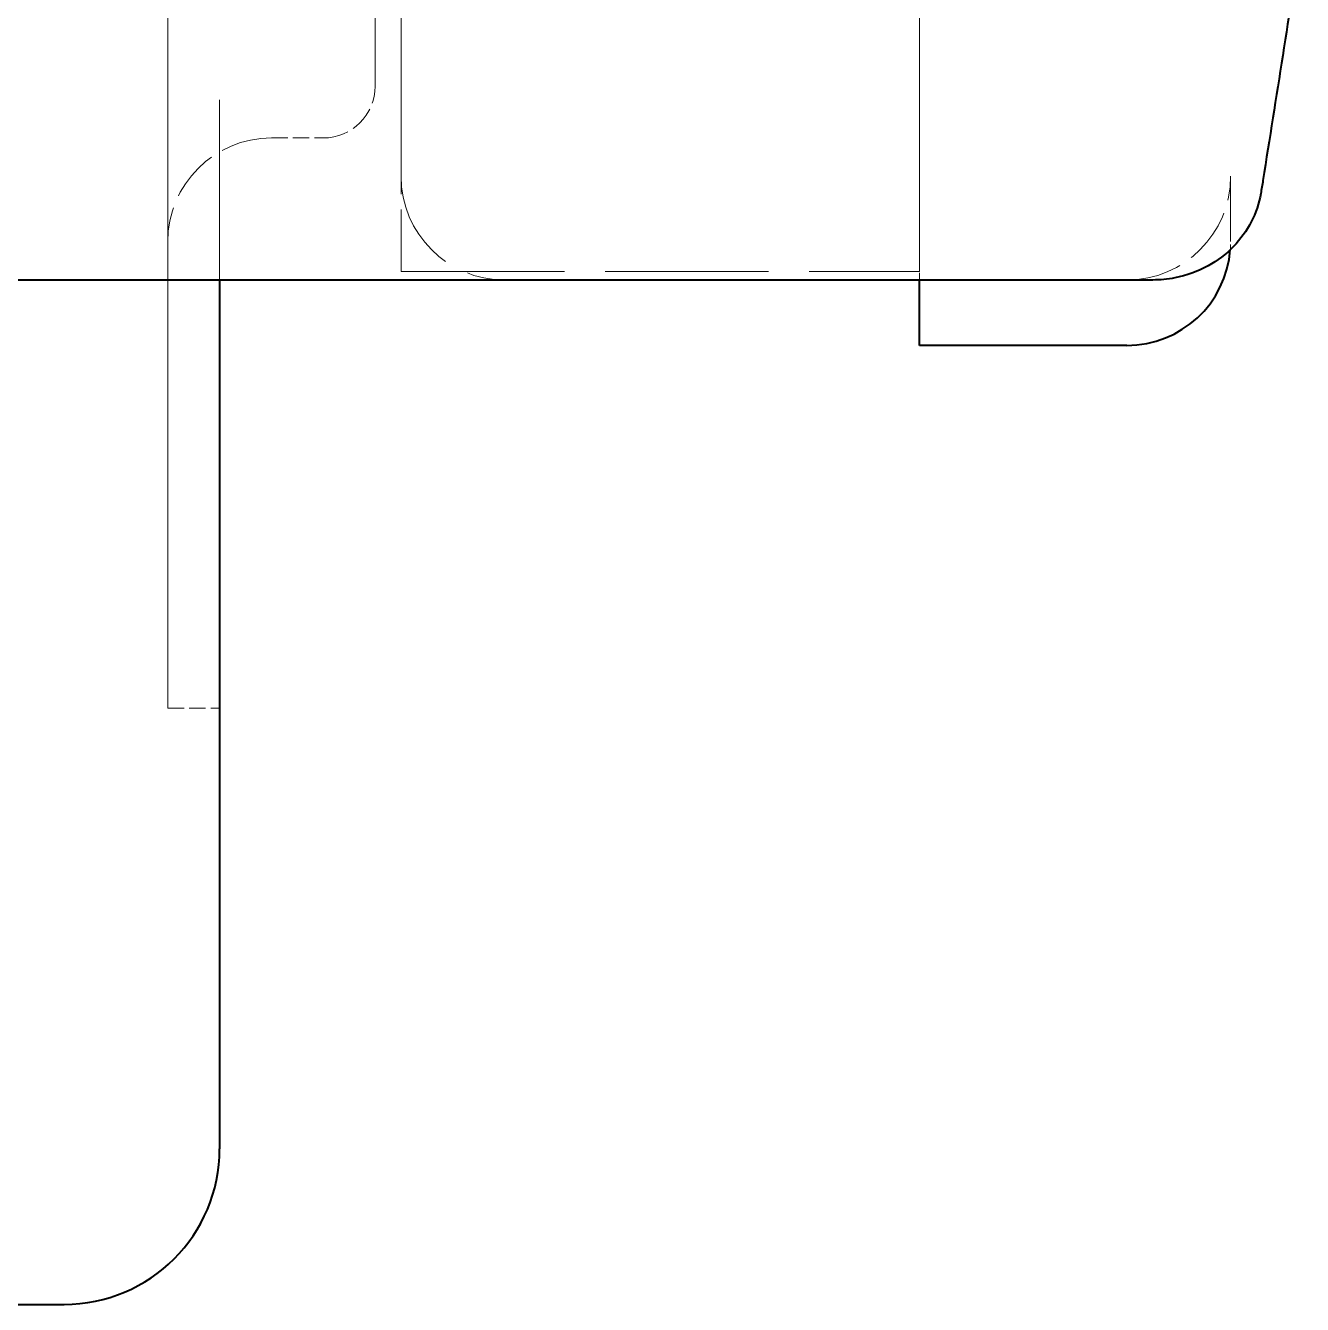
# Model space of a CAD drawing. Header units: millimetres. Extents: x 0 to 51860, y 0 to 5940.
# Drawn here: x 5338.42 to 5363.05, y 1683.25 to 1707.91 of the extents above; entities that cross this region are included whole.
import ezdxf

# ---------------------------------------------------------------- set-up
doc = ezdxf.new("R2010")
doc.units = ezdxf.units.MM
doc.header["$LTSCALE"] = 10
doc.linetypes.add('DASHED', pattern=[0.2067, 0.1654, -0.0413])
doc.layers.add('가려진 것(ISO)', color=2, linetype='DASHED', lineweight=18)
doc.layers.add('가시적인 것(ISO)', color=3, linetype='Continuous', lineweight=40)

msp = doc.modelspace()

# ---------------------------------------------------------------- linework, layer by layer
at = {"layer": '가려진 것(ISO)', "ltscale": 11.312802}
msp.add_line((5342.1612, 1753.2463), (5342.1612, 1703.0063), dxfattribs=at)
at = {"layer": '가려진 것(ISO)', "ltscale": 11.490082}
msp.add_line((5361.6612, 1752.5063), (5361.6612, 1705.0063), dxfattribs=at)
at = {"layer": '가려진 것(ISO)', "ltscale": 12.665669}
msp.add_line((5341.1612, 1694.7463), (5341.1612, 1744.7463), dxfattribs=at)
at = {"layer": '가려진 것(ISO)', "ltscale": 9.879222}
msp.add_line((5345.1612, 1732.7463), (5345.1612, 1706.7463), dxfattribs=at)
at = {"layer": '가려진 것(ISO)', "ltscale": 4.773546}
msp.add_line((5345.6612, 1730.0688), (5345.6612, 1705.0063), dxfattribs=at)
at = {"layer": '가려진 것(ISO)', "ltscale": 3.251737}
msp.add_line((5355.6612, 1703.1726), (5355.6612, 1720.2255), dxfattribs=at)
at = {"layer": '가려진 것(ISO)', "ltscale": 0.19037}
for p, q in [((5343.1612, 1705.7463), (5344.1612, 1705.7463)), ((5341.1612, 1694.7463), (5342.1612, 1694.7463))]:
    msp.add_line(p, q, dxfattribs=at)
at = {"layer": '가려진 것(ISO)', "ltscale": 0.721743}
msp.add_line((5345.6612, 1703.1726), (5345.6612, 1705.0063), dxfattribs=at)
at = {"layer": '가려진 것(ISO)', "ltscale": 1.217426}
msp.add_line((5361.6612, 1705.0063), (5361.6612, 1703.7463), dxfattribs=at)
at = {"layer": '가려진 것(ISO)', "ltscale": 1.904597}
msp.add_line((5345.6612, 1703.1726), (5355.6612, 1703.1726), dxfattribs=at)
at = {"layer": '가려진 것(ISO)', "ltscale": 0.083539}
msp.add_line((5355.6612, 1703.0063), (5355.6612, 1703.1726), dxfattribs=at)
at = {"layer": '가려진 것(ISO)', "ltscale": 0.299089}
msp.add_arc((5344.1612, 1706.7463), 1, 270, 0, dxfattribs=at)
at = {"layer": '가려진 것(ISO)', "ltscale": 0.598278}
msp.add_arc((5343.1612, 1703.7463), 2, 90, 180, dxfattribs=at)
at = {"layer": '가려진 것(ISO)', "ltscale": 1.163516}
msp.add_arc((5347.6612, 1705.0063), 2, 180, 270, dxfattribs=at)
at = {"layer": '가려진 것(ISO)', "ltscale": 0.647942}
msp.add_arc((5359.6612, 1705.0063), 2, 270, 0, dxfattribs=at)
at = {"layer": '가려진 것(ISO)', "ltscale": 0.029419}
msp.add_arc((5359.6612, 1703.7463), 2, 355.56019, 0, dxfattribs=at)
at = {"layer": '가려진 것(ISO)', "ltscale": 6.66042e-05}
msp.add_ellipse((5361.7912, 1705.0063), major_axis=(0.4939, -0.0782), ratio=0.0849718, start_param=6.2814601, end_param=6.2832095, dxfattribs=at)
at = {"layer": '가시적인 것(ISO)'}
for p, q in [((5360.1578, 1703.0063), (5296.1612, 1703.0063)), ((5342.1612, 1703.0063), (5342.1612, 1686.2463)), ((5355.6612, 1701.7463), (5355.6612, 1703.0063)), ((5359.6612, 1701.7463), (5355.6612, 1701.7463)), ((5317.1612, 1683.2463), (5339.1612, 1683.2463))]:
    msp.add_line(p, q, dxfattribs=at)
for centre, radius, end in [((5359.6612, 1703.7463), 2, 355.56019), ((5339.1612, 1686.2463), 3, 0)]:
    msp.add_arc(centre, radius, 270, end, dxfattribs=at)
for points in [[(5363.0461, 1709.7463), (5362.7929, 1708.1401), (5362.5392, 1706.534), (5362.2849, 1704.928)], [(5362.285, 1704.9281), (5362.2715, 1704.843), (5362.2571, 1704.757), (5362.242, 1704.6722)]]:
    msp.add_open_spline(points, degree=3, dxfattribs=at)
msp.add_open_spline([(5362.242, 1704.6722), (5362.2084, 1704.483), (5362.1453, 1704.2977), (5361.9691, 1703.9539), (5361.8522, 1703.7926), (5361.5733, 1703.5039), (5361.4049, 1703.3768), (5361.0262, 1703.168), (5360.8087, 1703.0905), (5360.4463, 1703.0201), (5360.3018, 1703.0062), (5360.1578, 1703.0063)], degree=3, knots=[0, 0, 0, 0, 0.05776999, 0.05776999, 0.11768858, 0.11768858, 0.1825898, 0.1825898, 0.25491385, 0.25491385, 0.30131826, 0.30131826, 0.30131826, 0.30131826], dxfattribs=at)
msp.add_open_spline([(5362.242, 1704.6722), (5362.2084, 1704.483), (5362.1453, 1704.2977), (5361.9691, 1703.9539), (5361.8522, 1703.7926), (5361.5733, 1703.5039), (5361.4049, 1703.3768), (5361.0262, 1703.168), (5360.8087, 1703.0905), (5360.4463, 1703.0201), (5360.3018, 1703.0062), (5360.1578, 1703.0063)], degree=3, knots=[0, 0, 0, 0, 0.05776999, 0.05776999, 0.11768858, 0.11768858, 0.1825898, 0.1825898, 0.25491385, 0.25491385, 0.30131826, 0.30131826, 0.30131826, 0.30131826], dxfattribs=at)

doc.saveas('drawing.dxf')
